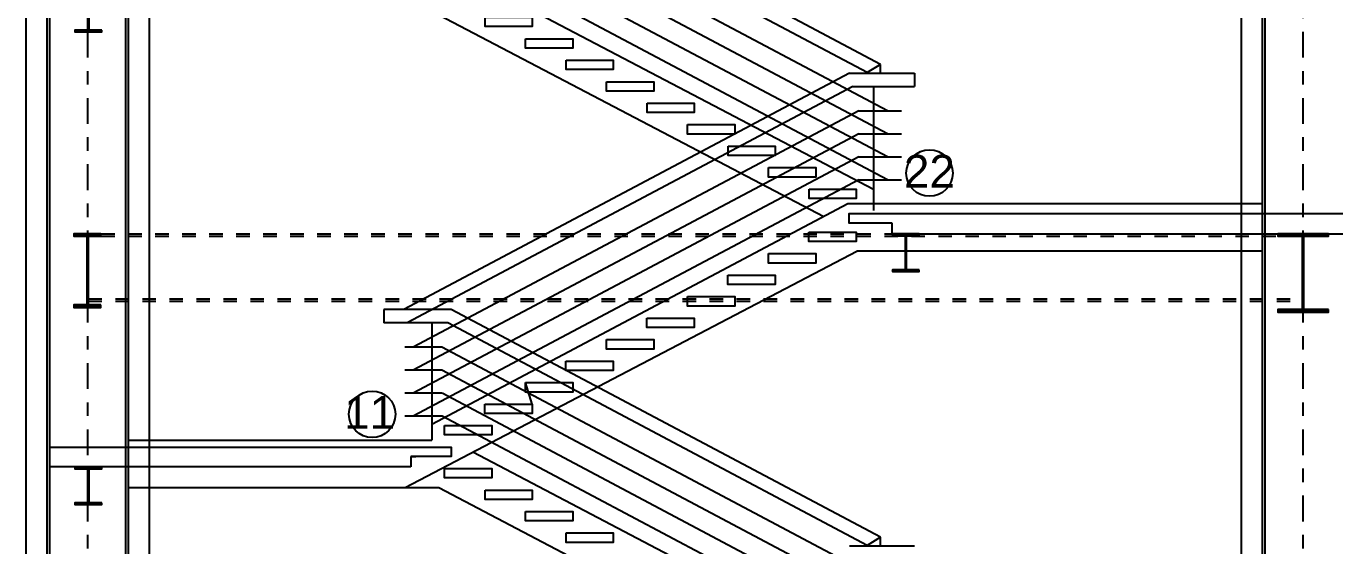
# Model space of a CAD drawing. Header units: millimetres. Extents: x 2148 to 2681, y 758 to 986.
# Drawn here: x 2563.76 to 2573.45, y 885.37 to 889.22 of the extents above; entities that cross this region are included whole.
import ezdxf

# ---------------------------------------------------------------- set-up
doc = ezdxf.new("R2010")
doc.units = ezdxf.units.MM
doc.linetypes.add('$0$HIDDEN', pattern=[0.375, 0.25, -0.125])
doc.linetypes.add('CENTER2', pattern=[28.575, 19.05, -3.175, 3.175, -3.175])
for name, color, linetype in [('0.2', 10, 'Continuous'), ('4CO', 4, 'Continuous'), ('D', 1, 'Continuous'), ('HATCH', 8, 'Continuous'), ('TLBLK', 7, 'Continuous')]:
    doc.layers.add(name, color=color, linetype=linetype)
doc.styles.add('SWISS', font='swissl.ttf')

msp = doc.modelspace()

# ---------------------------------------------------------------- hatches: boundary and pattern name
at = {"layer": 'HATCH', "ltscale": 0.5}
h = msp.add_hatch(dxfattribs=at)
h.set_pattern_fill('ANSI31', color=256, scale=0.018605, style=0)
h.set_pattern_definition([(45, (160536.0499638, 5235.9726943), (-0.00164446852256, 0.00164446852256), [])])
edge = h.paths.add_edge_path()
edge.add_line((2564.227098, 889.4451432), (2564.3164738, 889.4451432))
edge.add_line((2564.3164738, 889.4451432), (2564.3164738, 889.4592915))
edge.add_line((2564.3164738, 889.4592915), (2564.1184581, 889.4592915))
edge.add_line((2564.1184581, 889.4592915), (2564.1184581, 889.4451432))
edge.add_line((2564.1184581, 889.4451432), (2564.2075651, 889.4451432))
edge.add_arc((2564.2075895, 889.4413224), 0.0038209, -4.29209834, 90.36544627, ccw=False)
edge.add_line((2564.2113997, 889.4410364), (2564.2113997, 889.435959))
edge.add_arc((2564.2075895, 889.435673), 0.0038209, -4.29210268, 4.29210268, ccw=False)
edge.add_line((2564.2113997, 889.435387), (2564.2113997, 889.20396))
edge.add_arc((2564.2075895, 889.203674), 0.0038209, -4.29209258, 4.29209258, ccw=False)
edge.add_line((2564.2113997, 889.2033881), (2564.2113997, 889.1960042))
edge.add_arc((2564.2075895, 889.1957182), 0.0038209, -89.99999956, 4.29209319, ccw=False)
edge.add_line((2564.2075895, 889.1918974), (2564.1184581, 889.1918974))
edge.add_line((2564.1184581, 889.1918974), (2564.1184581, 889.1800554))
edge.add_line((2564.1184581, 889.1800554), (2564.3164738, 889.1800554))
edge.add_line((2564.3164738, 889.1800554), (2564.3164738, 889.1918974))
edge.add_line((2564.3164738, 889.1918974), (2564.2270736, 889.1918974))
edge.add_arc((2564.2270736, 889.1957182), 0.0038209, 174.09726551, 270.00000044, ccw=False)
edge.add_line((2564.223273, 889.1961112), (2564.223273, 889.2032811))
edge.add_arc((2564.2270736, 889.203674), 0.0038209, 174.09726237, 185.90273763, ccw=False)
edge.add_line((2564.223273, 889.2040669), (2564.223273, 889.4352801))
edge.add_arc((2564.2270736, 889.435673), 0.0038209, 174.09726825, 185.90273175, ccw=False)
edge.add_line((2564.223273, 889.4360659), (2564.223273, 889.4409294))
edge.add_arc((2564.2270736, 889.4413224), 0.0038209, 89.63455417, 185.902733, ccw=False)
h = msp.add_hatch(dxfattribs=at)
h.set_pattern_fill('ANSI31', color=256, scale=0.018605, style=0)
h.set_pattern_definition([(45, (150924.999327, 6001.3788178), (-0.00164446852256, 0.00164446852256), [])])
edge = h.paths.add_edge_path()
edge.add_line((2564.3097402, 887.1574654), (2564.2253596, 887.1574654))
edge.add_arc((2564.2253596, 887.1647208), 0.0072555, 174.09726711, 269.99999997, ccw=False)
edge.add_line((2564.2181426, 887.165467), (2564.2181426, 887.6579193))
edge.add_arc((2564.2253596, 887.6586655), 0.0072555, 89.63455464, 185.90273283, ccw=False)
edge.add_line((2564.2254059, 887.6659208), (2564.3097402, 887.6659208))
edge.add_line((2564.3097402, 887.6659208), (2564.3097402, 887.6845258))
edge.add_line((2564.3097402, 887.6845258), (2564.1097402, 887.6845258))
edge.add_line((2564.1097402, 887.6845258), (2564.1097402, 887.6659208))
edge.add_line((2564.1097402, 887.6659208), (2564.1997082, 887.6659208))
edge.add_arc((2564.1997545, 887.6586655), 0.0072555, -4.29209345, 90.36544517, ccw=False)
edge.add_line((2564.2069896, 887.6581224), (2564.2069896, 887.1652638))
edge.add_arc((2564.1997545, 887.1647208), 0.0072555, -89.99999978, 4.2920935, ccw=False)
edge.add_line((2564.1997545, 887.1574654), (2564.1097402, 887.1574654))
edge.add_line((2564.1097402, 887.1574654), (2564.1097402, 887.1388603))
edge.add_line((2564.1097402, 887.1388603), (2564.3097402, 887.1388603))
edge.add_line((2564.3097402, 887.1388603), (2564.3097402, 887.1574654))
h = msp.add_hatch(dxfattribs=at)
h.set_pattern_fill('ANSI31', color=256, scale=0.018605, style=0)
h.set_pattern_definition([(45, (160542.1043686, 5234.1970747), (-0.00164446852256, 0.00164446852256), [])])
edge = h.paths.add_edge_path()
edge.add_line((2570.2815028, 887.6695236), (2570.3708787, 887.6695236))
edge.add_line((2570.3708787, 887.6695236), (2570.3708787, 887.683672))
edge.add_line((2570.3708787, 887.683672), (2570.1728629, 887.683672))
edge.add_line((2570.1728629, 887.683672), (2570.1728629, 887.6695236))
edge.add_line((2570.1728629, 887.6695236), (2570.26197, 887.6695236))
edge.add_arc((2570.2619943, 887.6657028), 0.0038209, -4.29209834, 90.36544627, ccw=False)
edge.add_line((2570.2658045, 887.6654168), (2570.2658045, 887.6603394))
edge.add_arc((2570.2619943, 887.6600534), 0.0038209, -4.29210268, 4.29210268, ccw=False)
edge.add_line((2570.2658045, 887.6597675), (2570.2658045, 887.4283404))
edge.add_arc((2570.2619943, 887.4280544), 0.0038209, -4.29209258, 4.29209258, ccw=False)
edge.add_line((2570.2658045, 887.4277685), (2570.2658045, 887.4203846))
edge.add_arc((2570.2619943, 887.4200986), 0.0038209, -89.99999956, 4.29209319, ccw=False)
edge.add_line((2570.2619943, 887.4162778), (2570.1728629, 887.4162778))
edge.add_line((2570.1728629, 887.4162778), (2570.1728629, 887.4044358))
edge.add_line((2570.1728629, 887.4044358), (2570.3708787, 887.4044358))
edge.add_line((2570.3708787, 887.4044358), (2570.3708787, 887.4162778))
edge.add_line((2570.3708787, 887.4162778), (2570.2814785, 887.4162778))
edge.add_arc((2570.2814785, 887.4200986), 0.0038209, 174.09726551, 270.00000044, ccw=False)
edge.add_line((2570.2776779, 887.4204916), (2570.2776779, 887.4276615))
edge.add_arc((2570.2814785, 887.4280544), 0.0038209, 174.09726237, 185.90273763, ccw=False)
edge.add_line((2570.2776779, 887.4284474), (2570.2776779, 887.6596605))
edge.add_arc((2570.2814785, 887.6600534), 0.0038209, 174.09726825, 185.90273175, ccw=False)
edge.add_line((2570.2776779, 887.6604464), (2570.2776779, 887.6653099))
edge.add_arc((2570.2814785, 887.6657028), 0.0038209, 89.63455417, 185.902733, ccw=False)
h = msp.add_hatch(dxfattribs=at)
h.set_pattern_fill('ANSI31', color=256, scale=0.018605, style=0)
h.set_pattern_definition([(45, (150934.0002173, 6001.3788178), (-0.00164446852256, 0.00164446852256), [])])
edge = h.paths.add_edge_path()
edge.add_line((2573.4017092, 887.1228873), (2573.2262498, 887.1228873))
edge.add_arc((2573.2262498, 887.1301427), 0.0072555, 174.09726711, 269.99999997, ccw=False)
edge.add_line((2573.2190328, 887.1308889), (2573.2190328, 887.6579193))
edge.add_arc((2573.2262498, 887.6586655), 0.0072555, 89.63455464, 185.90273283, ccw=False)
edge.add_line((2573.2262961, 887.6659208), (2573.4017092, 887.6659208))
edge.add_line((2573.4017092, 887.6659208), (2573.4017092, 887.6845258))
edge.add_line((2573.4017092, 887.6845258), (2573.0256957, 887.6845258))
edge.add_line((2573.0256957, 887.6845258), (2573.0256957, 887.6659208))
edge.add_line((2573.0256957, 887.6659208), (2573.2005984, 887.6659208))
edge.add_arc((2573.2006447, 887.6586655), 0.0072555, -4.29209345, 90.36544517, ccw=False)
edge.add_line((2573.2078798, 887.6581224), (2573.2078798, 887.1306857))
edge.add_arc((2573.2006447, 887.1301427), 0.0072555, -89.99999978, 4.2920935, ccw=False)
edge.add_line((2573.2006447, 887.1228873), (2573.0256957, 887.1228873))
edge.add_line((2573.0256957, 887.1228873), (2573.0256957, 887.1042822))
edge.add_line((2573.0256957, 887.1042822), (2573.4017092, 887.1042822))
edge.add_line((2573.4017092, 887.1042822), (2573.4017092, 887.1228873))
h = msp.add_hatch(dxfattribs=at)
h.set_pattern_fill('ANSI31', color=256, scale=0.018605, style=0)
h.set_pattern_definition([(45, (160536.0499638, 5232.4726943), (-0.00164446852256, 0.00164446852256), [])])
edge = h.paths.add_edge_path()
edge.add_line((2564.227098, 885.9451432), (2564.3164738, 885.9451432))
edge.add_line((2564.3164738, 885.9451432), (2564.3164738, 885.9592915))
edge.add_line((2564.3164738, 885.9592915), (2564.1184581, 885.9592915))
edge.add_line((2564.1184581, 885.9592915), (2564.1184581, 885.9451432))
edge.add_line((2564.1184581, 885.9451432), (2564.2075651, 885.9451432))
edge.add_arc((2564.2075895, 885.9413224), 0.0038209, -4.29209834, 90.36544627, ccw=False)
edge.add_line((2564.2113997, 885.9410364), (2564.2113997, 885.935959))
edge.add_arc((2564.2075895, 885.935673), 0.0038209, -4.29210268, 4.29210268, ccw=False)
edge.add_line((2564.2113997, 885.935387), (2564.2113997, 885.70396))
edge.add_arc((2564.2075895, 885.703674), 0.0038209, -4.29209258, 4.29209258, ccw=False)
edge.add_line((2564.2113997, 885.7033881), (2564.2113997, 885.6960042))
edge.add_arc((2564.2075895, 885.6957182), 0.0038209, -89.99999956, 4.29209319, ccw=False)
edge.add_line((2564.2075895, 885.6918974), (2564.1184581, 885.6918974))
edge.add_line((2564.1184581, 885.6918974), (2564.1184581, 885.6800554))
edge.add_line((2564.1184581, 885.6800554), (2564.3164738, 885.6800554))
edge.add_line((2564.3164738, 885.6800554), (2564.3164738, 885.6918974))
edge.add_line((2564.3164738, 885.6918974), (2564.2270736, 885.6918974))
edge.add_arc((2564.2270736, 885.6957182), 0.0038209, 174.09726551, 270.00000044, ccw=False)
edge.add_line((2564.223273, 885.6961112), (2564.223273, 885.7032811))
edge.add_arc((2564.2270736, 885.703674), 0.0038209, 174.09726237, 185.90273763, ccw=False)
edge.add_line((2564.223273, 885.7040669), (2564.223273, 885.9352801))
edge.add_arc((2564.2270736, 885.935673), 0.0038209, 174.09726825, 185.90273175, ccw=False)
edge.add_line((2564.223273, 885.9360659), (2564.223273, 885.9409294))
edge.add_arc((2564.2270736, 885.9413224), 0.0038209, 89.63455417, 185.902733, ccw=False)

# ---------------------------------------------------------------- linework, layer by layer
at = {"ltscale": 0.5}
for p, q in [((2570.0850388, 888.9380277, -0.0000001), (2566.9055981, 890.6240948, -0.0000001)), ((2569.9850388, 888.877867, -0.0000001), (2566.8807235, 890.5240948, -0.0000001)), ((2570.1353901, 888.5943914, -0.0000001), (2566.8359493, 890.3440948, -0.0000001)), ((2570.1353901, 888.4243914, -0.0000001), (2566.8359493, 890.1740948, -0.0000001)), ((2570.1361951, 888.2543914, -0.0000001), (2566.8367543, 890.0040948, -0.0000001)), ((2570.1365975, 888.0843914, -0.0000001), (2566.8371567, 889.8340948, -0.0000001)), ((2569.8550388, 888.8743914, -0.0000001), (2566.5544796, 887.1240948, -0.0000001)), ((2569.8550388, 888.8743914, -0.0000001), (2570.3354815, 888.8743914, -0.0000001)), ((2569.8550388, 888.8743914, -0.0000001), (2570.3354815, 888.8743914, -0.0000001)), ((2570.0850388, 888.9380277, -0.0000001), (2569.9850388, 888.877867, -0.0000001)), ((2570.0850388, 888.875672, 0), (2570.0850388, 888.9380277, 0)), ((2569.8799134, 888.7743914, -0.0000001), (2566.5793542, 887.0240948, -0.0000001)), ((2569.8799134, 888.7743914, -0.0000001), (2570.3354815, 888.7743914, -0.0000001)), ((2570.0328115, 888.775672, -0.0000001), (2570.0328115, 887.855672, -0.0000001)), ((2569.9246876, 888.5943914, -0.0000001), (2566.6241284, 886.8440948, -0.0000001)), ((2569.9246876, 888.5943914, -0.0000001), (2570.2401289, 888.5943914, -0.0000001)), ((2569.9242851, 888.4243914, -0.0000001), (2566.6237259, 886.6740948, -0.0000001)), ((2569.9246876, 888.4243914, -0.0000001), (2570.2401289, 888.4243914, -0.0000001)), ((2569.9238826, 888.2543914, -0.0000001), (2566.6233234, 886.5040948, -0.0000001)), ((2569.9246876, 888.2543914, -0.0000001), (2570.2401289, 888.2543914, -0.0000001)), ((2569.9234802, 888.0843914, -0.0000001), (2566.622921, 886.3340948, -0.0000001)), ((2569.9246876, 888.0843914, -0.0000001), (2570.2401289, 888.0843914, -0.0000001)), ((2569.5550388, 887.696581, -0.0000001), (2569.9050388, 887.696581, -0.0000001)), ((2569.5550388, 887.696581, -0.0000001), (2569.9050388, 887.696581, -0.0000001)), ((2569.5550388, 887.696581, -0.0000001), (2569.9050388, 887.696581, -0.0000001)), ((2569.5550388, 887.696581, -0.0000001), (2569.9050388, 887.696581, -0.0000001)), ((2569.5550388, 887.696581, -0.0000001), (2569.9050388, 887.696581, -0.0000001)), ((2569.5550388, 887.696581, -0.0000001), (2569.9050388, 887.696581, -0.0000001)), ((2569.2544796, 887.5374901, -0.0000001), (2569.6044796, 887.5374901, -0.0000001)), ((2569.2544796, 887.5374901, -0.0000001), (2569.6044796, 887.5374901, -0.0000001)), ((2568.9550388, 887.3783992, -0.0000001), (2569.3050388, 887.3783992, -0.0000001)), ((2568.9550388, 887.3783992, -0.0000001), (2569.3050388, 887.3783992, -0.0000001)), ((2568.6550388, 887.2193083, -0.0000001), (2569.0050388, 887.2193083, -0.0000001)), ((2568.6550388, 887.2193083, -0.0000001), (2569.0050388, 887.2193083, -0.0000001)), ((2566.9055981, 887.1240948, -0.0000001), (2566.4055981, 887.1240948, -0.0000001)), ((2566.9055981, 887.1240948, -0.0000001), (2566.8179256, 887.1240948, -0.0000001)), ((2570.0850388, 885.4380277, -0.0000001), (2566.9055981, 887.1240948, -0.0000001)), ((2566.8807235, 887.0240948, -0.0000001), (2566.4055981, 887.0240948, -0.0000001)), ((2566.7622557, 887.0240948, -0.0000001), (2566.7622557, 886.155672, -0.0000001)), ((2569.9850388, 885.377867, -0.0000001), (2566.8807235, 887.0240948, -0.0000001)), ((2568.3550388, 887.0602174, -0.0000001), (2568.7050388, 887.0602174, -0.0000001)), ((2568.3550388, 887.0602174, -0.0000001), (2568.7050388, 887.0602174, -0.0000001)), ((2566.8359493, 886.8440948, -0.0000001), (2566.5622557, 886.8440948, -0.0000001)), ((2570.1353901, 885.0943914, -0.0000001), (2566.8359493, 886.8440948, -0.0000001)), ((2568.0550388, 886.9011265, -0.0000001), (2568.4050388, 886.9011265, -0.0000001)), ((2568.0550388, 886.9011265, -0.0000001), (2568.4050388, 886.9011265, -0.0000001)), ((2568.0550388, 886.9011265, -0.0000001), (2568.4050388, 886.9011265, -0.0000001)), ((2568.0550388, 886.9011265, -0.0000001), (2568.4050388, 886.9011265, -0.0000001)), ((2568.0550388, 886.9011265, -0.0000001), (2568.4050388, 886.9011265, -0.0000001)), ((2568.0550388, 886.9011265, -0.0000001), (2568.4050388, 886.9011265, -0.0000001)), ((2567.7550388, 886.7420356, -0.0000001), (2568.1050388, 886.7420356, -0.0000001)), ((2567.7550388, 886.7420356, -0.0000001), (2568.1050388, 886.7420356, -0.0000001)), ((2566.8359493, 886.6740948, -0.0000001), (2566.5622557, 886.6740948, -0.0000001)), ((2570.1353901, 884.9243914, -0.0000001), (2566.8359493, 886.6740948, -0.0000001)), ((2567.4550388, 886.5829447, -0.0000001), (2567.8050388, 886.5829447, -0.0000001)), ((2567.5050388, 886.4238538, -0.0000001), (2567.4550388, 886.5829447, -0.0000001)), ((2567.5050388, 886.4238538, -0.0000001), (2567.4550388, 886.5829447, -0.0000001)), ((2567.5050388, 886.4238538, -0.0000001), (2567.4550388, 886.5829447, -0.0000001)), ((2567.5050388, 886.4238538, -0.0000001), (2567.4550388, 886.5829447, -0.0000001)), ((2567.4550388, 886.5829447, -0.0000001), (2567.8050388, 886.5829447, -0.0000001)), ((2567.5050388, 886.4238538, -0.0000001), (2567.4550388, 886.5829447, -0.0000001)), ((2567.5050388, 886.4238538, -0.0000001), (2567.4550388, 886.5829447, -0.0000001)), ((2567.5050388, 886.4238538, -0.0000001), (2567.4550388, 886.5829447, -0.0000001)), ((2566.8359493, 886.5040948, -0.0000001), (2566.5622557, 886.5040948, -0.0000001)), ((2570.1361951, 884.7543914, -0.0000001), (2566.8367543, 886.5040948, -0.0000001)), ((2567.1550388, 886.4238538, -0.0000001), (2567.5050388, 886.4238538, -0.0000001)), ((2567.1550388, 886.4238538, -0.0000001), (2567.5050388, 886.4238538, -0.0000001)), ((2566.8371567, 886.3340948, -0.0000001), (2566.5622557, 886.3340948, -0.0000001)), ((2570.1365975, 884.5843914, -0.0000001), (2566.8371567, 886.3340948, -0.0000001)), ((2566.8555981, 886.2647629, -0.0000001), (2567.2050388, 886.2647629, -0.0000001)), ((2566.8555981, 886.2647629, -0.0000001), (2567.2050388, 886.2647629, -0.0000001)), ((2569.8550388, 885.3743914, -0.0000001), (2570.3354815, 885.3743914, -0.0000001)), ((2569.8550388, 885.3743914, -0.0000001), (2570.3354815, 885.3743914, -0.0000001)), ((2570.0850388, 885.4380277, -0.0000001), (2569.9850388, 885.377867, -0.0000001)), ((2570.0850388, 885.375672, 0), (2570.0850388, 885.4380277, 0))]:
    msp.add_line(p, q, dxfattribs=at)
at = {"ltscale": 0.05}
for p, q in [((2570.3379555, 888.7743914, 0), (2570.3379555, 888.8743914, 0)), ((2570.1712179, 887.683672, 0), (2570.1712179, 887.763672, 0)), ((2570.1712179, 887.683672, 0), (2570.1712179, 887.763672, 0)), ((2570.1712179, 887.683672, 0), (2575.0007214, 887.683672, 0)), ((2566.4055981, 887.1240948, 0), (2566.4055981, 887.0240948, -0.0000001)), ((2566.6056323, 886.035672, 0), (2566.6056323, 885.9592915, 0)), ((2566.6056323, 886.035672, 0), (2566.6425501, 886.035672, 0)), ((2566.6056323, 885.9592915, 0), (2563.9321919, 885.9592915, 0))]:
    msp.add_line(p, q, dxfattribs=at)
at = {"linetype": '$0$HIDDEN', "ltscale": 0.3}
for p, q in [((2564.3130745, 887.6845258), (2573.0256957, 887.6845258, 0)), ((2564.3130745, 887.6659208), (2573.0256957, 887.6659208, 0)), ((2564.2181426, 887.2035755, 0), (2573.2078798, 887.2035755)), ((2564.2181426, 887.1849705, 0), (2573.2078798, 887.1849705))]:
    msp.add_line(p, q, dxfattribs=at)
at = {"ltscale": 0.05}
for points, elevation in [([(2567.1550388, 889.2874901), (2567.5050388, 889.2874901), (2567.5050388, 889.2174901), (2567.1550388, 889.2174901)], -0.0000001), ([(2567.4550388, 889.1283992), (2567.8050388, 889.1283992), (2567.8050388, 889.0583992), (2567.4550388, 889.0583992)], -0.0000001), ([(2567.7550388, 888.9693083), (2568.1050388, 888.9693083), (2568.1050388, 888.8993083), (2567.7550388, 888.8993083)], -0.0000001), ([(2568.0550388, 888.8102174), (2568.4050388, 888.8102174), (2568.4050388, 888.7402174), (2568.0550388, 888.7402174)], -0.0000001), ([(2568.3550388, 888.6511265), (2568.7050388, 888.6511265), (2568.7050388, 888.5811265), (2568.3550388, 888.5811265)], -0.0000001), ([(2568.6550388, 888.4920356), (2569.0050388, 888.4920356), (2569.0050388, 888.4220356), (2568.6550388, 888.4220356)], -0.0000001), ([(2568.9550388, 888.3329447), (2569.3050388, 888.3329447), (2569.3050388, 888.2629447), (2568.9550388, 888.2629447)], -0.0000001), ([(2569.2550388, 888.1738538), (2569.6050388, 888.1738538), (2569.6050388, 888.1038538), (2569.2550388, 888.1038538)], -0.0000001), ([(2569.5550388, 888.0147629), (2569.9050388, 888.0147629), (2569.9050388, 887.9447629), (2569.5550388, 887.9447629)], -0.0000001), ([(2569.5544796, 887.696581), (2569.9044796, 887.696581), (2569.9044796, 887.626581), (2569.5544796, 887.626581)], -0.0000001), ([(2569.2539204, 887.5374901), (2569.6039204, 887.5374901), (2569.6039204, 887.4674901), (2569.2539204, 887.4674901)], -0.0000001), ([(2568.9544796, 887.3783992), (2569.3044796, 887.3783992), (2569.3044796, 887.3083992), (2568.9544796, 887.3083992)], -0.0000001), ([(2568.6544796, 887.2193083), (2569.0044796, 887.2193083), (2569.0044796, 887.1493083), (2568.6544796, 887.1493083)], -0.0000001), ([(2568.3544796, 887.0602174), (2568.7044796, 887.0602174), (2568.7044796, 886.9902174), (2568.3544796, 886.9902174)], 0), ([(2568.0544796, 886.9011265), (2568.4044796, 886.9011265), (2568.4044796, 886.8311265), (2568.0544796, 886.8311265)], -0.0000001), ([(2567.7544796, 886.7420356), (2568.1044796, 886.7420356), (2568.1044796, 886.6720356), (2567.7544796, 886.6720356)], -0.0000001), ([(2567.4544796, 886.5829447), (2567.8044796, 886.5829447), (2567.8044796, 886.5129447), (2567.4544796, 886.5129447)], -0.0000001), ([(2567.1544796, 886.4238538), (2567.5044796, 886.4238538), (2567.5044796, 886.3538538), (2567.1544796, 886.3538538)], -0.0000001), ([(2566.8550388, 886.2647629), (2567.2050388, 886.2647629), (2567.2050388, 886.1947629), (2566.8550388, 886.1947629)], -0.0000001), ([(2567.1550388, 885.7874901), (2567.5050388, 885.7874901), (2567.5050388, 885.7174901), (2567.1550388, 885.7174901)], -0.0000001), ([(2567.4550388, 885.6283992), (2567.8050388, 885.6283992), (2567.8050388, 885.5583992), (2567.4550388, 885.5583992)], -0.0000001), ([(2567.7550388, 885.4693083), (2568.1050388, 885.4693083), (2568.1050388, 885.3993083), (2567.7550388, 885.3993083)], -0.0000001)]:
    msp.add_lwpolyline(points, close=True, dxfattribs=dict(at, elevation=elevation))
for points, elevation in [([(2570.1712179, 887.763672), (2569.8516997, 887.763672), (2569.8516997, 887.833672), (2574.8328529, 887.833672)], -0.0000001), ([(2563.9321919, 886.105672), (2566.9055981, 886.105672), (2566.9055981, 886.035672), (2566.6056323, 886.035672)], 0), ([(2566.8550388, 885.946581), (2567.2050388, 885.946581), (2567.2050388, 885.876581), (2566.8550388, 885.876581), (2566.8550388, 885.946581)], -0.0000001)]:
    msp.add_lwpolyline(points, dxfattribs=dict(at, elevation=elevation))
at = {"layer": '0.2', "ltscale": 0.5}
for centre in [(2570.4470062, 888.1337042, -0.0000001), (2566.3194106, 886.3479295, -0.0000001)]:
    msp.add_circle(centre, 0.172101, dxfattribs=at)
at = {"layer": '4CO', "ltscale": 0.5}
for p, q in [((2567.0657059, 889.5689026, -0.0000001), (2570.0328115, 888.0140732, -0.0000001)), ((2566.8139744, 889.305672, -0.0000001), (2569.6651724, 887.8115807, -0.0000001)), ((2569.8426016, 887.905672, 0), (2566.7622557, 886.2721552, -0.0000001)), ((2572.9128198, 887.905672, 0), (2569.8426016, 887.905672, 0)), ((2566.5625397, 885.805672, 0), (2569.9076707, 887.555672, 0)), ((2572.9128198, 887.555672, 0), (2569.9076707, 887.555672, 0)), ((2564.5152078, 886.155672, 0), (2566.7622557, 886.155672, -0.0000001)), ((2567.0657059, 886.0689026, -0.0000001), (2570.0328115, 884.5140732, -0.0000001)), ((2564.5152078, 885.805672, 0), (2566.8139744, 885.805672, -0.0000001)), ((2566.8139744, 885.805672, -0.0000001), (2569.6651724, 884.3115807, -0.0000001))]:
    msp.add_line(p, q, dxfattribs=at)
at = {"layer": 'D', "color": 3, "ltscale": 0.5}
for p, q in [((2563.9121919, 871.3395258, 0), (2563.9121919, 895.6789966, 0)), ((2563.9321919, 871.3395258, 0), (2563.9321919, 895.6789966, 0)), ((2564.4952078, 871.3395258, 0), (2564.4952078, 895.6789966, 0)), ((2564.5152078, 871.3395258, 0), (2564.5152078, 895.6789966, 0)), ((2572.9128198, 871.3395258, 0), (2572.9128198, 895.6789966, 0)), ((2572.9328198, 871.3395258, 0), (2572.9328198, 895.6789966, 0))]:
    msp.add_line(p, q, dxfattribs=at)
at = {"layer": 'D', "color": 3, "ltscale": 0.5, "elevation": 0}
for points in [[(2564.3164738, 889.1918974), (2564.2270736, 889.1918974, -0.444720244), (2564.223273, 889.1961112), (2564.223273, 889.4409294, -0.446631522), (2564.227098, 889.4451432), (2564.3164738, 889.4451432), (2564.3164738, 889.4592915), (2564.1184581, 889.4592915), (2564.1184581, 889.4451432), (2564.2075651, 889.4451432, -0.438228127), (2564.2113997, 889.4410364), (2564.2113997, 889.1960042, -0.436328672), (2564.2075895, 889.1918974), (2564.1184581, 889.1918974), (2564.1184581, 889.1800554), (2564.3164738, 889.1800554)], [(2564.3097402, 887.1574654), (2564.2253596, 887.1574654, -0.444720244), (2564.2181426, 887.165467), (2564.2181426, 887.6579193, -0.446631522), (2564.2254059, 887.6659208), (2564.3097402, 887.6659208), (2564.3097402, 887.6845258), (2564.1097402, 887.6845258), (2564.1097402, 887.6659208), (2564.1997082, 887.6659208, -0.438228127), (2564.2069896, 887.6581224), (2564.2069896, 887.1652638, -0.436328672), (2564.1997545, 887.1574654), (2564.1097402, 887.1574654), (2564.1097402, 887.1388603), (2564.3097402, 887.1388603)], [(2570.3708787, 887.4162778), (2570.2814785, 887.4162778, -0.444720244), (2570.2776779, 887.4204916), (2570.2776779, 887.6653099, -0.446631522), (2570.2815028, 887.6695236), (2570.3708787, 887.6695236), (2570.3708787, 887.683672), (2570.1728629, 887.683672), (2570.1728629, 887.6695236), (2570.26197, 887.6695236, -0.438228127), (2570.2658045, 887.6654168), (2570.2658045, 887.4203846, -0.436328672), (2570.2619943, 887.4162778), (2570.1728629, 887.4162778), (2570.1728629, 887.4044358), (2570.3708787, 887.4044358)], [(2573.4017092, 887.1228873), (2573.2262498, 887.1228873, -0.444720244), (2573.2190328, 887.1308889), (2573.2190328, 887.6579193, -0.446631522), (2573.2262961, 887.6659208), (2573.4017092, 887.6659208), (2573.4017092, 887.6845258), (2573.0256957, 887.6845258), (2573.0256957, 887.6659208), (2573.2005984, 887.6659208, -0.438228127), (2573.2078798, 887.6581224), (2573.2078798, 887.1306857, -0.436328672), (2573.2006447, 887.1228873), (2573.0256957, 887.1228873), (2573.0256957, 887.1042822), (2573.4017092, 887.1042822)], [(2564.3164738, 885.6918974), (2564.2270736, 885.6918974, -0.444720244), (2564.223273, 885.6961112), (2564.223273, 885.9409294, -0.446631522), (2564.227098, 885.9451432), (2564.3164738, 885.9451432), (2564.3164738, 885.9592915), (2564.1184581, 885.9592915), (2564.1184581, 885.9451432), (2564.2075651, 885.9451432, -0.438228127), (2564.2113997, 885.9410364), (2564.2113997, 885.6960042, -0.436328672), (2564.2075895, 885.6918974), (2564.1184581, 885.6918974), (2564.1184581, 885.6800554), (2564.3164738, 885.6800554)]]:
    msp.add_lwpolyline(points, format="xyb", close=True, dxfattribs=at)
at = {"layer": 'HATCH', "linetype": 'CENTER2', "ltscale": 0.01}
for p, q in [((2564.2130745, 871.3309632), (2564.2130745, 903.9786376, 0)), ((2573.2137024, 871.3309632), (2573.2137024, 903.9786376, 0))]:
    msp.add_line(p, q, dxfattribs=at)
at = {"layer": 'HATCH', "linetype": 'ByBlock', "ltscale": 0.5}
for p, q in [((2563.7568933, 871.3309632, 0), (2563.7568933, 901.333672, 0)), ((2564.6704032, 871.3309632, 0), (2564.6704032, 901.1845258, 0)), ((2572.7575212, 871.3309632, 0), (2572.7575212, 901.1965989, 0))]:
    msp.add_line(p, q, dxfattribs=at)

# ---------------------------------------------------------------- texts
at = {"layer": 'TLBLK', "color": 7, "char_height": 0.24243758, "attachment_point": 5, "style": 'SWISS'}
for s, insert, width in [('22', (2570.4463377, 888.1473395, -0.0000001), 5.157622504), ('11', (2566.3009175, 886.3615648, -0.0000001), 5.279969108)]:
    msp.add_mtext(s, dxfattribs=dict(at, insert=insert, width=width))

doc.saveas('drawing.dxf')
